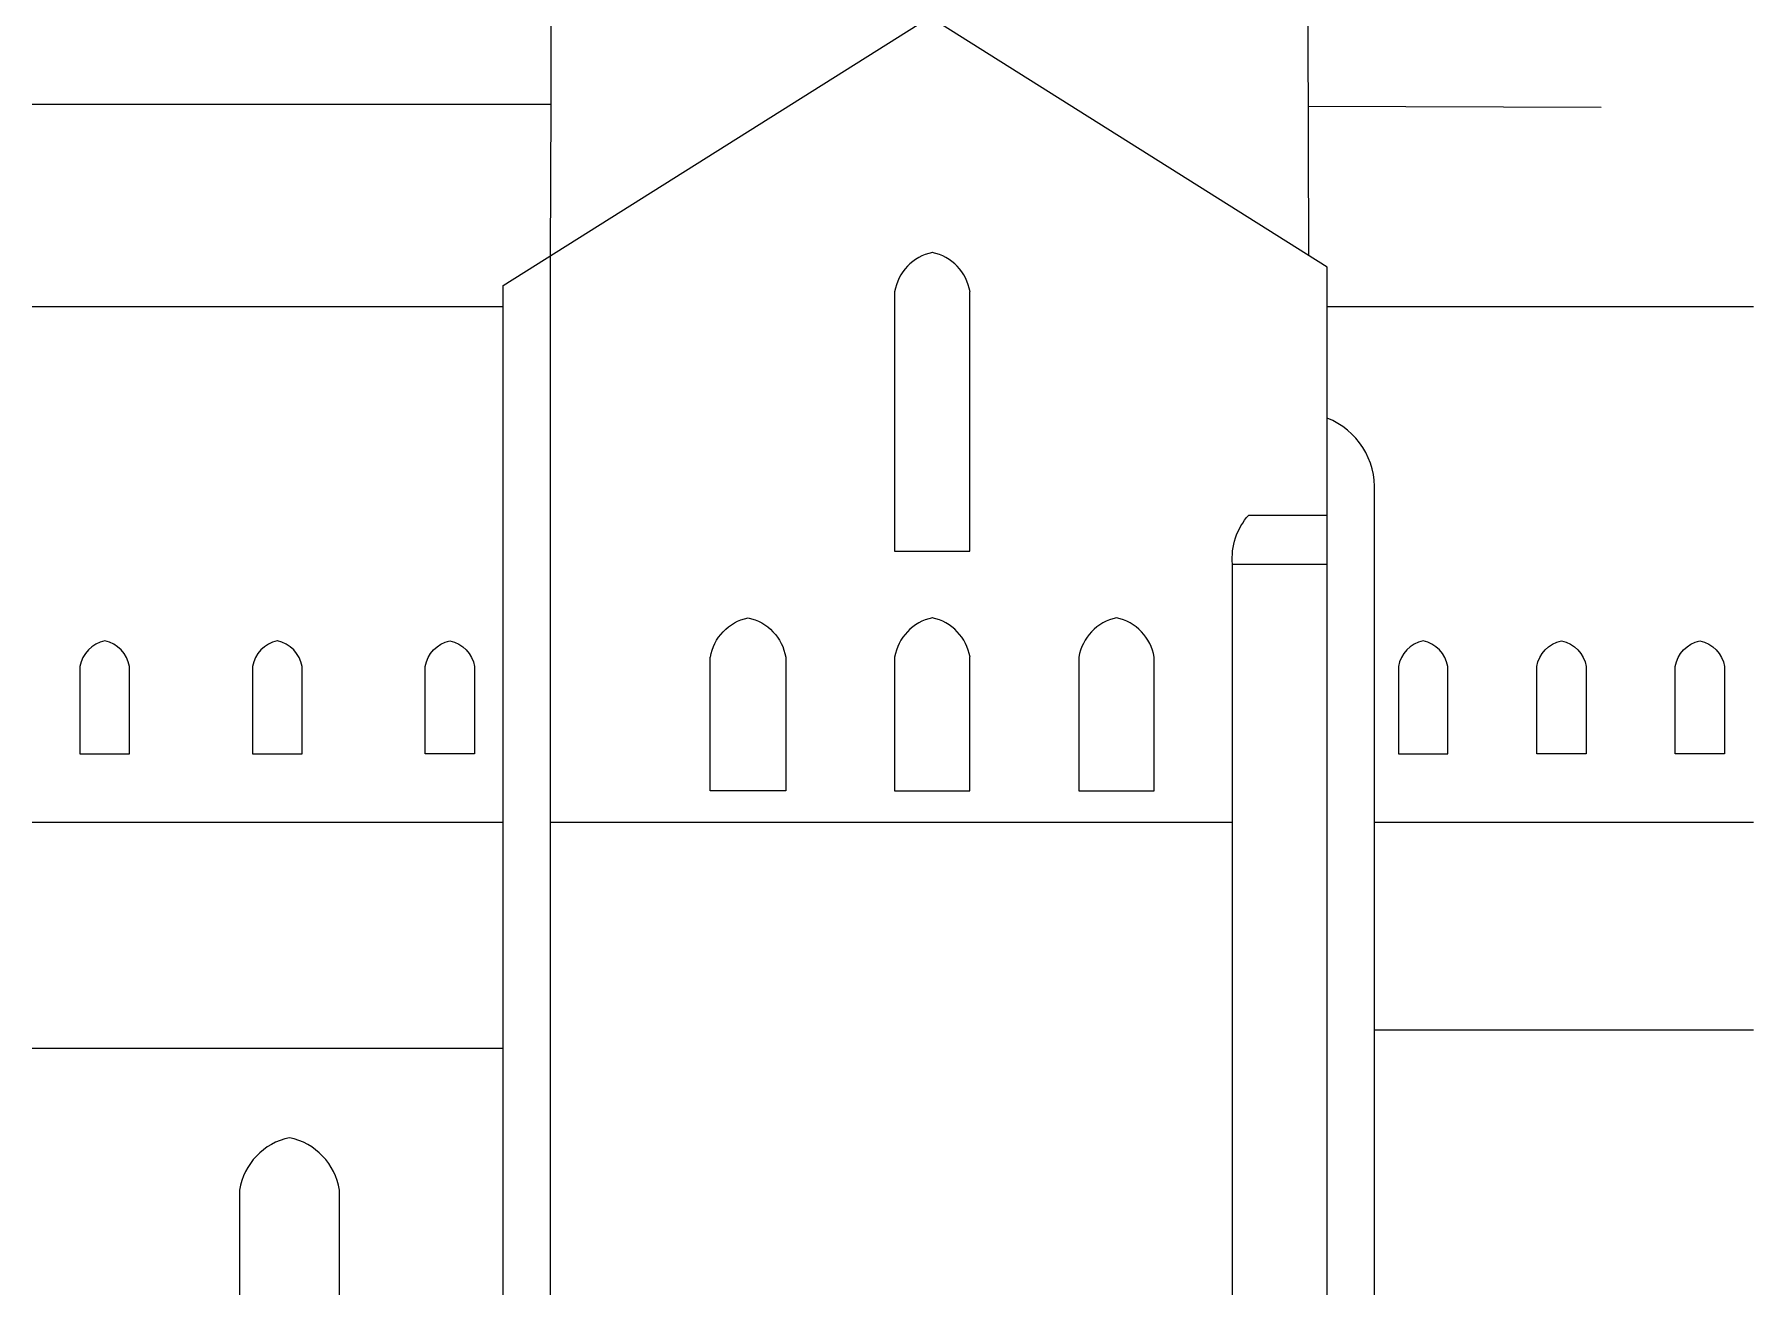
# Model space of a CAD drawing. Extents: x 3 to 54, y -275 to -27.
# Drawn here: x 26.78 to 47.12, y -152.7 to -137.89 of the extents above; entities that cross this region are included whole.
import ezdxf

# ---------------------------------------------------------------- set-up
doc = ezdxf.new("R2010")
doc.units = 0
doc.layers.add('ELEVATIONS', color=7, linetype='CONTINUOUS')

msp = doc.modelspace()

# ---------------------------------------------------------------- linework, layer by layer
at = {"layer": 'ELEVATIONS'}
for p, q in [((32.332, -140.861), (37.376, -137.686)), ((42.078, -140.645), (37.376, -137.686)), ((32.897, -138.715), (32.897, -137.773)), ((41.86, -140.508), (41.852, -137.773)), ((26.758, -138.715), (32.897, -138.715)), ((32.892, -140.508), (32.897, -138.715)), ((41.855, -138.741), (45.318, -138.751)), ((32.892, -160.765), (32.892, -140.508)), ((42.078, -160.765), (42.078, -140.645)), ((32.332, -160.765), (32.332, -140.861)), ((36.961, -140.936), (36.961, -144.003)), ((37.853, -144.003), (37.853, -140.936)), ((26.758, -141.109), (32.332, -141.109)), ((42.078, -141.109), (47.123, -141.109)), ((42.639, -160.765), (42.639, -143.306)), ((41.151, -143.576), (42.078, -143.576)), ((36.961, -144.003), (37.853, -144.003)), ((40.958, -160.765), (40.958, -144.157)), ((40.958, -144.157), (42.078, -144.157)), ((27.324, -145.366), (27.324, -146.401)), ((27.909, -146.401), (27.909, -145.366)), ((29.366, -145.366), (29.366, -146.401)), ((29.951, -146.401), (29.951, -145.366)), ((31.408, -146.401), (31.408, -145.366)), ((31.993, -145.366), (31.993, -146.401)), ((34.781, -146.836), (34.781, -145.256)), ((35.674, -145.256), (35.674, -146.836)), ((36.961, -145.256), (36.961, -146.836)), ((37.853, -146.836), (37.853, -145.256)), ((39.141, -145.256), (39.141, -146.836)), ((40.033, -146.836), (40.033, -145.256)), ((42.921, -145.366), (42.921, -146.401)), ((43.505, -146.401), (43.505, -145.366)), ((44.558, -146.401), (44.558, -145.366)), ((45.143, -145.366), (45.143, -146.401)), ((46.196, -146.401), (46.196, -145.366)), ((46.78, -145.366), (46.78, -146.401)), ((27.324, -146.401), (27.909, -146.401)), ((29.366, -146.401), (29.951, -146.401)), ((31.993, -146.401), (31.408, -146.401)), ((42.921, -146.401), (43.505, -146.401)), ((45.143, -146.401), (44.558, -146.401)), ((46.78, -146.401), (46.196, -146.401)), ((35.674, -146.836), (34.781, -146.836)), ((36.961, -146.836), (37.853, -146.836)), ((39.141, -146.836), (40.033, -146.836)), ((26.758, -147.209), (32.332, -147.209)), ((32.892, -147.209), (40.958, -147.209)), ((42.639, -147.209), (47.123, -147.209)), ((42.639, -149.662), (47.123, -149.662)), ((32.332, -149.883), (26.758, -149.883)), ((29.211, -151.558), (29.211, -153.656)), ((30.396, -153.656), (30.396, -151.558))]:
    msp.add_line(p, q, dxfattribs=at)
for centre, radius, start, end in [((37.525, -141.029), 0.571, 101.8624, 170.5753), ((37.29, -141.029), 0.571, 9.4247, 78.1376), ((41.751, -143.256), 0.889, 356.8252, 68.3721), ((37.525, -145.35), 0.571, 101.8624, 170.5753), ((37.29, -145.35), 0.571, 9.4247, 78.1376), ((39.704, -145.35), 0.571, 101.8624, 170.5753), ((39.469, -145.35), 0.571, 9.4247, 78.1376), ((27.693, -145.428), 0.374, 101.8624, 170.5753), ((27.54, -145.428), 0.374, 9.4247, 78.1376), ((29.735, -145.428), 0.374, 101.8624, 170.5753), ((29.582, -145.428), 0.374, 9.4247, 78.1376), ((43.29, -145.428), 0.374, 101.8624, 170.5753), ((43.136, -145.428), 0.374, 9.4247, 78.1376), ((29.959, -151.682), 0.759, 101.8624, 170.5753), ((29.647, -151.682), 0.759, 9.4247, 78.1376)]:
    msp.add_arc(centre, radius, start, end, dxfattribs=at)
at = {"layer": 'ELEVATIONS', "extrusion": (0, 0, -1)}
for centre, radius, start, end in [((-41.72, -144.088), 0.765, 354.8573, 42.0126), ((-35.345, -145.35), 0.571, 9.4247, 78.1376), ((-35.11, -145.35), 0.571, 101.8624, 170.5753), ((-31.777, -145.428), 0.374, 9.4247, 78.1376), ((-31.623, -145.428), 0.374, 101.8624, 170.5753), ((-44.927, -145.428), 0.374, 9.4247, 78.1376), ((-44.774, -145.428), 0.374, 101.8624, 170.5753), ((-46.565, -145.428), 0.374, 9.4247, 78.1376), ((-46.411, -145.428), 0.374, 101.8624, 170.5753)]:
    msp.add_arc(centre, radius, start, end, dxfattribs=at)

doc.saveas('drawing.dxf')
